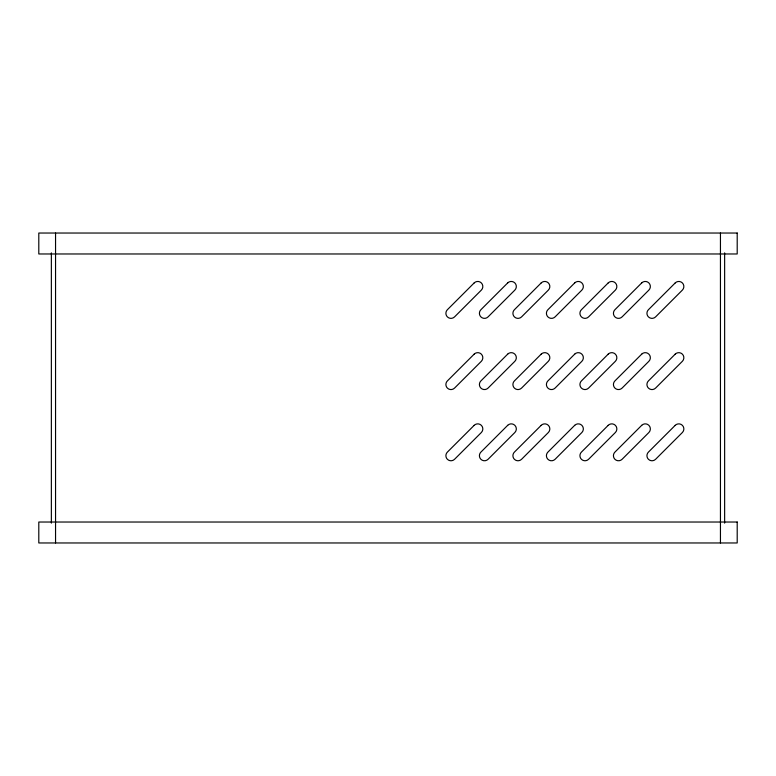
<?xml version="1.0" encoding="UTF-8"?>
<svg xmlns="http://www.w3.org/2000/svg" width="776" height="776" viewBox="0 0 776 776"><rect width="100%" height="100%" fill="white"/><g stroke="black" fill="none" stroke-linecap="round" stroke-linejoin="round"><path stroke-width="1.16" d="M724.638 252.869L724.638 523.131M720.448 233.033L720.448 542.967M55.552 233.033L55.552 542.967M51.361 252.869L51.361 523.131M474.175 282.93L447.383 309.721A5.063 5.063 0 0 0 446.578 315.832L447.383 316.889A5.063 5.063 0 0 0 454.552 316.889L481.343 290.098A5.063 5.063 0 0 0 481.343 282.93A5.063 5.063 0 0 0 474.175 282.93M507.679 282.93L480.897 309.721A5.063 5.063 0 0 0 480.092 315.832L480.897 316.889A5.063 5.063 0 0 0 488.065 316.889L514.847 290.098A5.063 5.063 0 0 0 514.847 282.93A5.063 5.063 0 0 0 507.679 282.93M541.192 282.93L514.401 309.721A5.063 5.063 0 0 0 513.596 315.832L514.401 316.889A5.063 5.063 0 0 0 521.569 316.889L548.351 290.098A5.063 5.063 0 0 0 548.351 282.93A5.063 5.063 0 0 0 541.192 282.93M474.175 354.137L447.383 380.919A5.063 5.063 0 0 0 446.578 387.04L447.383 388.087A5.063 5.063 0 0 0 454.552 388.087L481.343 361.296A5.063 5.063 0 0 0 481.343 354.137A5.063 5.063 0 0 0 474.175 354.137M574.696 282.93L547.904 309.721A5.063 5.063 0 0 0 547.099 315.832L547.904 316.889A5.063 5.063 0 0 0 555.073 316.889L581.864 290.098A5.063 5.063 0 0 0 581.864 282.93A5.063 5.063 0 0 0 574.696 282.93M507.679 354.137L480.897 380.919A5.063 5.063 0 0 0 480.092 387.04L480.897 388.087A5.063 5.063 0 0 0 488.065 388.087L514.847 361.296A5.063 5.063 0 0 0 514.847 354.137A5.063 5.063 0 0 0 507.679 354.137M608.2 282.93L581.418 309.721A5.063 5.063 0 0 0 580.613 315.832L581.418 316.889A5.063 5.063 0 0 0 588.577 316.889L615.368 290.098A5.063 5.063 0 0 0 615.368 282.93A5.063 5.063 0 0 0 608.2 282.93M541.192 354.137L514.401 380.919A5.063 5.063 0 0 0 513.596 387.04L514.401 388.087A5.063 5.063 0 0 0 521.569 388.087L548.351 361.296A5.063 5.063 0 0 0 548.351 354.137A5.063 5.063 0 0 0 541.192 354.137M474.175 425.335L447.383 452.117A5.063 5.063 0 0 0 446.578 458.238L447.383 459.285A5.063 5.063 0 0 0 454.552 459.285L481.343 432.504A5.063 5.063 0 0 0 481.343 425.335A5.063 5.063 0 0 0 474.175 425.335M641.703 282.93L614.922 309.721A5.063 5.063 0 0 0 614.117 315.832L614.922 316.889A5.063 5.063 0 0 0 622.09 316.889L648.872 290.098A5.063 5.063 0 0 0 648.872 282.93A5.063 5.063 0 0 0 641.703 282.93M574.696 354.137L547.904 380.919A5.063 5.063 0 0 0 547.099 387.04L547.904 388.087A5.063 5.063 0 0 0 555.073 388.087L581.864 361.296A5.063 5.063 0 0 0 581.864 354.137A5.063 5.063 0 0 0 574.696 354.137M507.679 425.335L480.897 452.117A5.063 5.063 0 0 0 480.092 458.238L480.897 459.285A5.063 5.063 0 0 0 488.065 459.285L514.847 432.504A5.063 5.063 0 0 0 514.847 425.335A5.063 5.063 0 0 0 507.679 425.335M675.217 282.93L648.426 309.721A5.063 5.063 0 0 0 647.62 315.832L648.426 316.889A5.063 5.063 0 0 0 655.594 316.889L682.376 290.098A5.063 5.063 0 0 0 682.376 282.93A5.063 5.063 0 0 0 675.217 282.93M608.2 354.137L581.418 380.919A5.063 5.063 0 0 0 580.613 387.04L581.418 388.087A5.063 5.063 0 0 0 588.577 388.087L615.368 361.296A5.063 5.063 0 0 0 615.368 354.137A5.063 5.063 0 0 0 608.2 354.137M541.192 425.335L514.401 452.117A5.063 5.063 0 0 0 513.596 458.238L514.401 459.285A5.063 5.063 0 0 0 521.569 459.285L548.351 432.504A5.063 5.063 0 0 0 548.351 425.335A5.063 5.063 0 0 0 541.192 425.335M641.703 354.137L614.922 380.919A5.063 5.063 0 0 0 614.117 387.04L614.922 388.087A5.063 5.063 0 0 0 622.09 388.087L648.872 361.296A5.063 5.063 0 0 0 648.872 354.137A5.063 5.063 0 0 0 641.703 354.137M574.696 425.335L547.904 452.117A5.063 5.063 0 0 0 547.099 458.238L547.904 459.285A5.063 5.063 0 0 0 555.073 459.285L581.864 432.504A5.063 5.063 0 0 0 581.864 425.335A5.063 5.063 0 0 0 574.696 425.335M675.217 354.137L648.426 380.919A5.063 5.063 0 0 0 647.62 387.04L648.426 388.087A5.063 5.063 0 0 0 655.594 388.087L682.376 361.296A5.063 5.063 0 0 0 682.376 354.137A5.063 5.063 0 0 0 675.217 354.137M608.2 425.335L581.418 452.117A5.063 5.063 0 0 0 580.613 458.238L581.418 459.285A5.063 5.063 0 0 0 588.577 459.285L615.368 432.504A5.063 5.063 0 0 0 615.368 425.335A5.063 5.063 0 0 0 608.2 425.335M641.703 425.335L614.922 452.117A5.063 5.063 0 0 0 614.117 458.238L614.922 459.285A5.063 5.063 0 0 0 622.09 459.285L648.872 432.504A5.063 5.063 0 0 0 648.872 425.335A5.063 5.063 0 0 0 641.703 425.335M675.217 425.335L648.426 452.117A5.063 5.063 0 0 0 647.62 458.238L648.426 459.285A5.063 5.063 0 0 0 655.594 459.285L682.376 432.504A5.063 5.063 0 0 0 682.376 425.335A5.063 5.063 0 0 0 675.217 425.335M737.2 233.033L38.8 233.033L38.8 253.975L737.2 253.975L737.2 233.033M737.2 522.025L38.8 522.025L38.8 542.967L737.2 542.967L737.2 522.025"/></g></svg>
